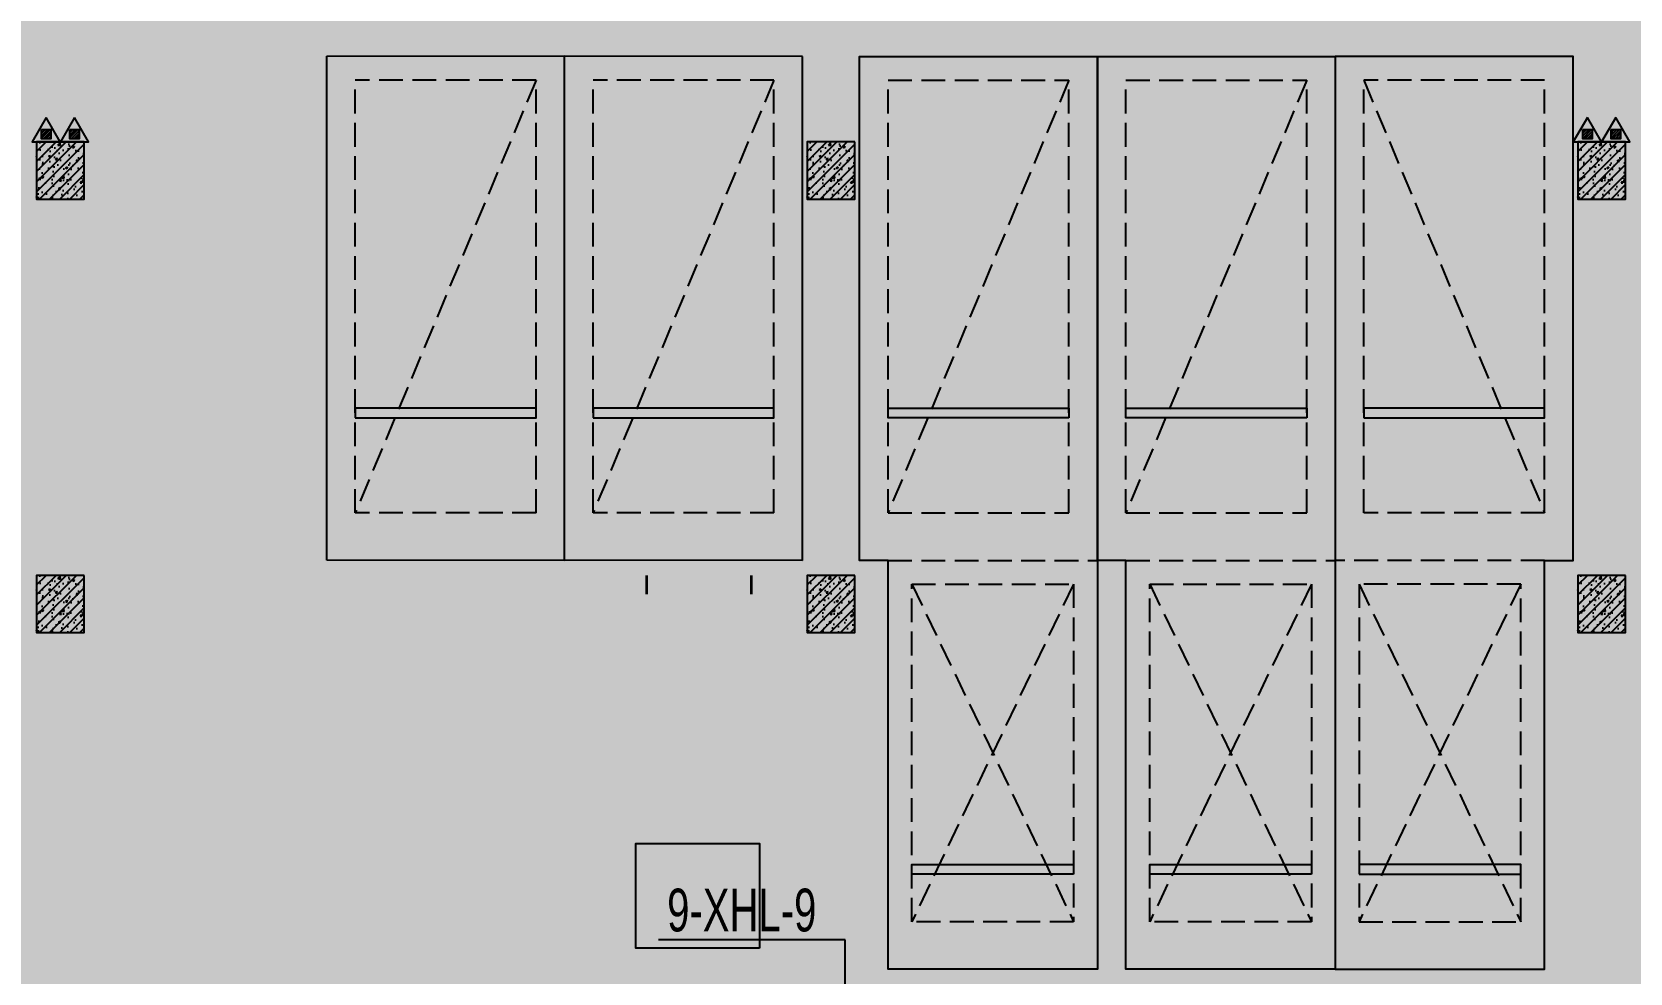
# Model space of a CAD drawing. Extents: x -1338203 to 1886333, y -530034 to 1031844.
# Drawn here: x 668108 to 684905, y -378387 to -368490 of the extents above; entities that cross this region are included whole.
import ezdxf

# ---------------------------------------------------------------- set-up
doc = ezdxf.new("R2010")
doc.units = 0
doc.header["$LTSCALE"] = 1000
doc.header["$MEASUREMENT"] = 0
doc.linetypes.add('A-001-平面B2$0$__DASH', pattern=[0.35, 0.25, -0.1])
doc.linetypes.add('DASH', pattern=[0.35, 0.25, -0.1])
for name, color, linetype in [('A-001-车位参照B1$0$A-001-车位参照B1$0$$0$A-001-车位参照B2$0$0A-P-PKNG-CAR(A)', 43, 'Continuous'), ('M001-预留预埋B2$0$0M-A-JGLD', 3, 'Continuous'), ('M001-预留预埋B2$0$0M-A-LD', 4, 'Continuous'), ('p-a-regular', 5, 'Continuous'), ('S001地下二墙柱$0$S001地下二墙柱$0$0S-CC-LINE', 52, 'Continuous'), ('S001地下二墙柱$0$S001地下二墙柱$0$0S-CW-HATCH', 251, 'Continuous'), ('S001地下二墙柱$0$S001地下二墙柱$0$0S-CW-HATCH-UP', 251, 'Continuous'), ('负二层消火栓$0$负二层消火栓$0$0P-DIM-FH', 3, 'Continuous'), ('负二层消火栓$0$负二层消火栓$1$0P-EQUIP-FH', 7, 'Continuous')]:
    doc.layers.add(name, color=color, linetype=linetype)
doc.layers.add('p-a-double', color=7, linetype='Continuous', true_color=0x00a0ff)
doc.layers.add('p-a-regular-narrow', color=7, linetype='Continuous', true_color=0x9600ff)
doc.layers.add('p-h-walkable', color=7, linetype='Continuous', lineweight=70, true_color=0xf0f0f0)
doc.styles.add('负二层消火栓$0$负二层消火栓$0$AAD-S', font='aad-s.shx', dxfattribs={"width": 0.7, "bigfont": 'aad-hztxt.shx'})

# ---------------------------------------------------------------- blocks, each defined once
blk = doc.blocks.new('M001-预留预埋B2')
at = {"layer": 'M001-预留预埋B2$0$0M-A-JGLD', "elevation": 0}
blk.add_lwpolyline([(-90609, -214513), (-91909, -214513), (-91909, -213413), (-90609, -213413)], close=True, dxfattribs=at)
at = {"layer": 'M001-预留预埋B2$0$0M-A-LD', "elevation": 0}
blk.add_lwpolyline([(-90696, -210593, 0, 0, 0), (-91796, -210593, 30, 30, 0), (-91796, -210794, 0, 0, 0), (-90696, -210794, 30, 30, 0)], format="xyseb", close=True, dxfattribs=at)
blk = doc.blocks.new('负二层消火栓$0$负二层消火栓$1$$TwtSys$00000546')
h = blk.add_hatch()
h.set_pattern_fill('ANSI31', color=256, scale=200, style=0)
h.set_pattern_definition([(45, (-38543.802, -6670.83), (-17.67767, 17.67767), [])])
h.paths.add_polyline_path([(-65, 174), (65, 174), (65, 44), (-65, 44)])
for points in [[(0, 344), (-198, 0), (198, 0)], [(-65, 174), (65, 174), (65, 44), (-65, 44)]]:
    blk.add_lwpolyline(points, close=True)
blk = doc.blocks.new('负二层消火栓')
at = {"layer": '负二层消火栓$0$负二层消火栓$0$0P-DIM-FH'}
for p, q in [((-89709, -214428), (-91671, -214428)), ((-89709, -215363), (-89709, -214428))]:
    blk.add_line(p, q, dxfattribs=at)
at = {"layer": '负二层消火栓$0$负二层消火栓$1$0P-EQUIP-FH', "xscale": 0.75, "yscale": 0.75, "zscale": 0.75}
for p in [(-98108, -206036), (-97810, -206036), (-81908, -206036), (-81610, -206036)]:
    blk.add_blockref('负二层消火栓$0$负二层消火栓$1$$TwtSys$00000546', p, dxfattribs=at)
at = {"layer": '负二层消火栓$0$负二层消火栓$0$0P-DIM-FH', "color": 7, "style": '负二层消火栓$0$负二层消火栓$0$AAD-S', "width": 0.7}
blk.add_text('9-XHL-9', height=450, dxfattribs=at).set_placement((-91581, -214338))
blk = doc.blocks.new('子母车位')
at = {"layer": 'A-001-车位参照B1$0$A-001-车位参照B1$0$$0$A-001-车位参照B2$0$0A-P-PKNG-CAR(A)', "color": 5, "linetype": 'DASH'}
for p, q in [((-2200, 4300), (0, 4300)), ((-1950, 4050), (-250, 500)), ((-250, 4050), (-1950, 500))]:
    blk.add_line(p, q, dxfattribs=at)
at = {"layer": 'A-001-车位参照B1$0$A-001-车位参照B1$0$$0$A-001-车位参照B2$0$0A-P-PKNG-CAR(A)', "color": 5}
blk.add_lwpolyline([(0, 4300), (0, 0), (-2200, 0), (-2200, 4300), (-2500, 4300), (-2500, 9600), (0, 9600), (0, 4300)], dxfattribs=at)
at = {"layer": 'A-001-车位参照B1$0$A-001-车位参照B1$0$$0$A-001-车位参照B2$0$0A-P-PKNG-CAR(A)', "color": 5, "linetype": 'DASH'}
blk.add_lwpolyline([(-2200, 4800), (-300, 4800), (-300, 9350), (-2200, 4800), (-2200, 9350), (-300, 9350)], dxfattribs=at)
at = {"layer": 'A-001-车位参照B1$0$A-001-车位参照B1$0$$0$A-001-车位参照B2$0$0A-P-PKNG-CAR(A)', "color": 5}
for points in [[(-300, 5800), (-2200, 5800), (-2200, 5900), (-300, 5900)], [(-250, 1000), (-1950, 1000), (-1950, 1100), (-250, 1100)]]:
    blk.add_lwpolyline(points, close=True, dxfattribs=at)
at = {"layer": 'A-001-车位参照B1$0$A-001-车位参照B1$0$$0$A-001-车位参照B2$0$0A-P-PKNG-CAR(A)', "color": 5, "linetype": 'DASH'}
blk.add_lwpolyline([(-250, 4050), (-250, 500), (-1950, 500), (-1950, 4050)], close=True, dxfattribs=at)
at = {"layer": 'p-a-double', "ltscale": 0.002, "const_width": 1000}
blk.add_lwpolyline([(-1100, 500), (-1100, 9350)], dxfattribs=at)

msp = doc.modelspace()

# ---------------------------------------------------------------- hatches: boundary and pattern name
at = {"layer": 'p-h-walkable', "ltscale": 0.002}
h = msp.add_hatch(color=256, dxfattribs=at)
h.dxf.hatch_style = 1
h.paths.add_polyline_path([(728556.4, -320761.3), (728556.4, -348211.5), (746356.3, -348211.5), (750916.3, -338175), (842896.3, -338175), (843211.3, -349155), (839116.3, -349155), (839116.3, -377051.5), (864906.4, -377051.5), (864906.4, -390806.6), (875856.3, -395571.5), (875856.3, -404751.5), (834560.3, -404751.5), (839142.7, -442064.3), (869465.2, -438340.4), (871163.2, -452166.5), (873704.1, -451854.5), (877328.6, -464960.4), (761876, -479139.1), (761132.9, -468418.3), (764950.6, -465209), (763252.8, -451384.3), (799242.4, -446964.4), (793807.3, -404751.5), (750756.3, -404751.5), (751556.3, -388855), (648066.6, -388604.4), (648066.6, -380374.4), (641016.6, -380374.4), (641512.3, -365348.2), (660006.6, -364574.4), (660306.6, -340846.8), (656406.6, -340846.8), (656406.6, -336396.8), (656656.4, -340532.4), (656406.4, -332417.4), (712156.4, -332417.4), (712080.9, -320761.3)])
at = {"layer": 'S001地下二墙柱$0$S001地下二墙柱$0$0S-CW-HATCH'}
h = msp.add_hatch(color=256, dxfattribs=at)
h.dxf.hatch_style = 1
h.paths.add_polyline_path([(668656.6, -369646.8), (668156.6, -369646.8), (668156.6, -370246.8), (668656.6, -370246.8)])
h = msp.add_hatch(color=256, dxfattribs=at)
h.dxf.hatch_style = 1
h.paths.add_polyline_path([(676756.6, -369646.8), (676256.6, -369646.8), (676256.6, -370246.8), (676756.6, -370246.8)])
h = msp.add_hatch(color=256, dxfattribs=at)
h.dxf.hatch_style = 1
h.paths.add_polyline_path([(684856.6, -369646.8), (684356.6, -369646.8), (684356.6, -370246.8), (684856.6, -370246.8)])
h = msp.add_hatch(color=256, dxfattribs=at)
h.dxf.hatch_style = 1
h.paths.add_polyline_path([(668656.6, -374204.4), (668156.6, -374204.4), (668156.6, -374804.4), (668656.6, -374804.4)])
h = msp.add_hatch(color=256, dxfattribs=at)
h.dxf.hatch_style = 1
h.paths.add_polyline_path([(676756.6, -374204.4), (676256.6, -374204.4), (676256.6, -374804.4), (676756.6, -374804.4)])
h = msp.add_hatch(color=256, dxfattribs=at)
h.dxf.hatch_style = 1
h.paths.add_polyline_path([(684856.6, -374204.4), (684356.6, -374204.4), (684356.6, -374804.4), (684856.6, -374804.4)])
at = {"layer": 'S001地下二墙柱$0$S001地下二墙柱$0$0S-CW-HATCH-UP'}
h = msp.add_hatch(dxfattribs=at)
h.set_pattern_fill('钢筋混凝土', color=256, scale=30)
h.set_pattern_definition([(45, (700967.34, -360695.09), (-53.03301, 53.03301), []), (50, (700967.34, -360695.09), (215.1781, -18.8256), [22.5, -247.5]), (355, (700967.34, -360695.1), (-41.6254, 225.6576), [18, -198]), (100.4514, (700985.27, -360696.66), (173.5528, 206.8319), [19.122, -210.3426]), (46.1842, (700967.34, -360635.1), (320.1723, -49.6557), [33.75, -371.25]), (96.6356, (700994.02, -360639.23), (280.3988, 292.2354), [28.683, -315.514]), (351.1842, (700967.34, -360635.1), (280.3986, 292.2356), [27, -297]), (21, (700997.34, -360650.09), (179.0721, -120.7857), [22.5, -247.5]), (326, (700997.34, -360650.1), (72.9946, 217.545), [18, -198]), (71.4514, (701012.26, -360660.16), (252.0668, 96.7591), [19.122, -210.3426]), (37.5, (700967.34, -360695.09), (3.64796, 99.86816), [0, -195.6, 0, -201, 0, -198.75]), (7.5, (700967.34, -360695.09), (78.92086, 118.3235), [0, -114.6, 0, -191.1, 0, -75.75]), (327.5, (700900.44, -360695.09), (160.14673, -6.76646), [0, -75, 0, -234, 0, -310.5]), (317.5, (700870.44, -360695.09), (174.95585, 30.0315), [0, -97.5, 0, -155.4, 0, -220.5])])
h.paths.add_polyline_path([(668656.6, -369646.8), (668156.6, -369646.8), (668156.6, -370246.8), (668656.6, -370246.8)])
h = msp.add_hatch(dxfattribs=at)
h.set_pattern_fill('钢筋混凝土', color=256, scale=30)
h.set_pattern_definition([(45, (709067.34, -360695.09), (-53.03301, 53.03301), []), (50, (709067.34, -360695.09), (215.1781, -18.8256), [22.5, -247.5]), (355, (709067.34, -360695.1), (-41.6254, 225.6576), [18, -198]), (100.4514, (709085.27, -360696.66), (173.5528, 206.8319), [19.122, -210.3426]), (46.1842, (709067.34, -360635.1), (320.1723, -49.6557), [33.75, -371.25]), (96.6356, (709094.02, -360639.23), (280.3988, 292.2354), [28.683, -315.514]), (351.1842, (709067.34, -360635.1), (280.3986, 292.2356), [27, -297]), (21, (709097.34, -360650.09), (179.0721, -120.7857), [22.5, -247.5]), (326, (709097.34, -360650.1), (72.9946, 217.545), [18, -198]), (71.4514, (709112.26, -360660.16), (252.0668, 96.7591), [19.122, -210.3426]), (37.5, (709067.34, -360695.09), (3.64796, 99.86816), [0, -195.6, 0, -201, 0, -198.75]), (7.5, (709067.34, -360695.09), (78.92086, 118.3235), [0, -114.6, 0, -191.1, 0, -75.75]), (327.5, (709000.44, -360695.09), (160.14673, -6.76646), [0, -75, 0, -234, 0, -310.5]), (317.5, (708970.44, -360695.09), (174.95585, 30.0315), [0, -97.5, 0, -155.4, 0, -220.5])])
h.paths.add_polyline_path([(676756.6, -369646.8), (676256.6, -369646.8), (676256.6, -370246.8), (676756.6, -370246.8)])
h = msp.add_hatch(dxfattribs=at)
h.set_pattern_fill('钢筋混凝土', color=256, scale=30)
h.set_pattern_definition([(45, (717167.34, -360695.09), (-53.03301, 53.03301), []), (50, (717167.34, -360695.09), (215.1781, -18.8256), [22.5, -247.5]), (355, (717167.34, -360695.1), (-41.6254, 225.6576), [18, -198]), (100.4514, (717185.27, -360696.66), (173.5528, 206.8319), [19.122, -210.3426]), (46.1842, (717167.34, -360635.1), (320.1723, -49.6557), [33.75, -371.25]), (96.6356, (717194.02, -360639.23), (280.3988, 292.2354), [28.683, -315.514]), (351.1842, (717167.34, -360635.1), (280.3986, 292.2356), [27, -297]), (21, (717197.34, -360650.09), (179.0721, -120.7857), [22.5, -247.5]), (326, (717197.34, -360650.1), (72.9946, 217.545), [18, -198]), (71.4514, (717212.26, -360660.16), (252.0668, 96.7591), [19.122, -210.3426]), (37.5, (717167.34, -360695.09), (3.64796, 99.86816), [0, -195.6, 0, -201, 0, -198.75]), (7.5, (717167.34, -360695.09), (78.92086, 118.3235), [0, -114.6, 0, -191.1, 0, -75.75]), (327.5, (717100.44, -360695.09), (160.14673, -6.76646), [0, -75, 0, -234, 0, -310.5]), (317.5, (717070.44, -360695.09), (174.95585, 30.0315), [0, -97.5, 0, -155.4, 0, -220.5])])
h.paths.add_polyline_path([(684856.6, -369646.8), (684356.6, -369646.8), (684356.6, -370246.8), (684856.6, -370246.8)])
h = msp.add_hatch(dxfattribs=at)
h.set_pattern_fill('钢筋混凝土', color=256, scale=30)
h.set_pattern_definition([(45, (700967.34, -365252.69), (-53.03301, 53.03301), []), (50, (700967.34, -365252.69), (215.1781, -18.8256), [22.5, -247.5]), (355, (700967.34, -365252.69), (-41.6254, 225.6576), [18, -198]), (100.4514, (700985.27, -365254.26), (173.5528, 206.8319), [19.122, -210.3426]), (46.1842, (700967.34, -365192.7), (320.1723, -49.6557), [33.75, -371.25]), (96.6356, (700994.02, -365196.82), (280.3988, 292.2354), [28.683, -315.514]), (351.1842, (700967.34, -365192.7), (280.3986, 292.2356), [27, -297]), (21, (700997.34, -365207.69), (179.0721, -120.7857), [22.5, -247.5]), (326, (700997.34, -365207.69), (72.9946, 217.545), [18, -198]), (71.4514, (701012.26, -365217.75), (252.0668, 96.7591), [19.122, -210.3426]), (37.5, (700967.34, -365252.69), (3.64796, 99.86816), [0, -195.6, 0, -201, 0, -198.75]), (7.5, (700967.34, -365252.69), (78.92086, 118.3235), [0, -114.6, 0, -191.1, 0, -75.75]), (327.5, (700900.44, -365252.69), (160.14673, -6.76646), [0, -75, 0, -234, 0, -310.5]), (317.5, (700870.44, -365252.69), (174.95585, 30.0315), [0, -97.5, 0, -155.4, 0, -220.5])])
h.paths.add_polyline_path([(668656.6, -374204.4), (668156.6, -374204.4), (668156.6, -374804.4), (668656.6, -374804.4)])
h = msp.add_hatch(dxfattribs=at)
h.set_pattern_fill('钢筋混凝土', color=256, scale=30)
h.set_pattern_definition([(45, (709067.34, -365252.69), (-53.03301, 53.03301), []), (50, (709067.34, -365252.69), (215.1781, -18.8256), [22.5, -247.5]), (355, (709067.34, -365252.69), (-41.6254, 225.6576), [18, -198]), (100.4514, (709085.27, -365254.26), (173.5528, 206.8319), [19.122, -210.3426]), (46.1842, (709067.34, -365192.7), (320.1723, -49.6557), [33.75, -371.25]), (96.6356, (709094.02, -365196.82), (280.3988, 292.2354), [28.683, -315.514]), (351.1842, (709067.34, -365192.7), (280.3986, 292.2356), [27, -297]), (21, (709097.34, -365207.69), (179.0721, -120.7857), [22.5, -247.5]), (326, (709097.34, -365207.69), (72.9946, 217.545), [18, -198]), (71.4514, (709112.26, -365217.75), (252.0668, 96.7591), [19.122, -210.3426]), (37.5, (709067.34, -365252.69), (3.64796, 99.86816), [0, -195.6, 0, -201, 0, -198.75]), (7.5, (709067.34, -365252.69), (78.92086, 118.3235), [0, -114.6, 0, -191.1, 0, -75.75]), (327.5, (709000.44, -365252.69), (160.14673, -6.76646), [0, -75, 0, -234, 0, -310.5]), (317.5, (708970.44, -365252.69), (174.95585, 30.0315), [0, -97.5, 0, -155.4, 0, -220.5])])
h.paths.add_polyline_path([(676756.6, -374204.4), (676256.6, -374204.4), (676256.6, -374804.4), (676756.6, -374804.4)])
h = msp.add_hatch(dxfattribs=at)
h.set_pattern_fill('钢筋混凝土', color=256, scale=30)
h.set_pattern_definition([(45, (717167.34, -365252.69), (-53.03301, 53.03301), []), (50, (717167.34, -365252.69), (215.1781, -18.8256), [22.5, -247.5]), (355, (717167.34, -365252.69), (-41.6254, 225.6576), [18, -198]), (100.4514, (717185.27, -365254.26), (173.5528, 206.8319), [19.122, -210.3426]), (46.1842, (717167.34, -365192.7), (320.1723, -49.6557), [33.75, -371.25]), (96.6356, (717194.02, -365196.82), (280.3988, 292.2354), [28.683, -315.514]), (351.1842, (717167.34, -365192.7), (280.3986, 292.2356), [27, -297]), (21, (717197.34, -365207.69), (179.0721, -120.7857), [22.5, -247.5]), (326, (717197.34, -365207.69), (72.9946, 217.545), [18, -198]), (71.4514, (717212.26, -365217.75), (252.0668, 96.7591), [19.122, -210.3426]), (37.5, (717167.34, -365252.69), (3.64796, 99.86816), [0, -195.6, 0, -201, 0, -198.75]), (7.5, (717167.34, -365252.69), (78.92086, 118.3235), [0, -114.6, 0, -191.1, 0, -75.75]), (327.5, (717100.44, -365252.69), (160.14673, -6.76646), [0, -75, 0, -234, 0, -310.5]), (317.5, (717070.44, -365252.69), (174.95585, 30.0315), [0, -97.5, 0, -155.4, 0, -220.5])])
h.paths.add_polyline_path([(684856.6, -374204.4), (684356.6, -374204.4), (684356.6, -374804.4), (684856.6, -374804.4)])

# ---------------------------------------------------------------- linework, layer by layer
for p, q in [((671206.3, -374046.3), (671206.9, -368746.3)), ((673706.8, -368746.5), (671206.9, -368746.3)), ((673706.3, -374046.3), (673706.8, -368746.3)), ((673706.3, -374046.5), (673706.8, -368746.5)), ((676206.8, -368746.5), (673706.8, -368746.3)), ((676206.3, -374046.5), (676206.8, -368746.5)), ((676806.6, -374046.5), (676806.6, -368746.5)), ((676806.6, -368746.5), (679306.6, -368746.5)), ((673706.3, -374046.5), (671206.3, -374046.3)), ((676206.3, -374046.5), (673706.3, -374046.3))]:
    msp.add_line(p, q)
at = {"linetype": 'A-001-平面B2$0$__DASH'}
for p, q in [((671506.4, -373546.3), (671506.8, -368996.3)), ((673406.8, -368996.5), (671506.8, -368996.3)), ((673406.4, -373546.5), (673406.8, -368996.5)), ((674006.4, -373546.3), (674006.8, -368996.3)), ((675906.8, -368996.5), (674006.8, -368996.3)), ((675906.4, -373546.5), (675906.8, -368996.5)), ((673406.4, -373546.5), (671506.4, -373546.3)), ((675906.4, -373546.5), (674006.4, -373546.3))]:
    msp.add_line(p, q, dxfattribs=at)
for points in [[(673406.8, -368996.5), (671506.4, -373546.3)], [(675906.8, -368996.5), (674006.4, -373546.3)]]:
    msp.add_lwpolyline(points, dxfattribs=at)
for points in [[(671506.5, -372546.3), (673406.5, -372546.5), (673406.5, -372446.5), (671506.5, -372446.3)], [(674006.5, -372546.3), (675906.5, -372546.5), (675906.5, -372446.5), (674006.5, -372446.3)]]:
    msp.add_lwpolyline(points, close=True)
at = {"layer": 'A-001-车位参照B1$0$A-001-车位参照B1$0$$0$A-001-车位参照B2$0$0A-P-PKNG-CAR(A)', "color": 5, "linetype": 'DASH'}
for p, q in [((679606.6, -374046.5), (681806.6, -374046.5)), ((679856.6, -374296.5), (681556.6, -377846.5)), ((681556.6, -374296.5), (679856.6, -377846.5))]:
    msp.add_line(p, q, dxfattribs=at)
at = {"layer": 'A-001-车位参照B1$0$A-001-车位参照B1$0$$0$A-001-车位参照B2$0$0A-P-PKNG-CAR(A)', "color": 5}
msp.add_lwpolyline([(681806.6, -374046.5), (681806.6, -378346.5), (679606.6, -378346.5), (679606.6, -374046.5), (679306.6, -374046.5), (679306.6, -368746.5), (681806.6, -368746.5), (681806.6, -374046.5)], dxfattribs=at)
at = {"layer": 'A-001-车位参照B1$0$A-001-车位参照B1$0$$0$A-001-车位参照B2$0$0A-P-PKNG-CAR(A)', "color": 5, "linetype": 'DASH'}
msp.add_lwpolyline([(679606.6, -373546.5), (681506.6, -373546.5), (681506.6, -368996.5), (679606.6, -373546.5), (679606.6, -368996.5), (681506.6, -368996.5)], dxfattribs=at)
at = {"layer": 'A-001-车位参照B1$0$A-001-车位参照B1$0$$0$A-001-车位参照B2$0$0A-P-PKNG-CAR(A)', "color": 5}
for points in [[(681506.6, -372546.5), (679606.6, -372546.5), (679606.6, -372446.5), (681506.6, -372446.5)], [(681556.6, -377346.5), (679856.6, -377346.5), (679856.6, -377246.5), (681556.6, -377246.5)]]:
    msp.add_lwpolyline(points, close=True, dxfattribs=at)
at = {"layer": 'A-001-车位参照B1$0$A-001-车位参照B1$0$$0$A-001-车位参照B2$0$0A-P-PKNG-CAR(A)', "color": 5, "linetype": 'DASH'}
msp.add_lwpolyline([(681556.6, -374296.5), (681556.6, -377846.5), (679856.6, -377846.5), (679856.6, -374296.5)], close=True, dxfattribs=at)
at = {"layer": 'p-a-regular', "ltscale": 0.002, "const_width": 1000}
for points in [[(672456.8, -368996.4), (672456.4, -373546.4)], [(674956.8, -368996.4), (674956.4, -373546.4)]]:
    msp.add_lwpolyline(points, dxfattribs=at)
at = {"layer": 'p-a-regular-narrow', "ltscale": 0.002, "const_width": 1000}
msp.add_lwpolyline([(680706.6, -377846.5), (680706.6, -368996.5)], dxfattribs=at)
at = {"layer": 'S001地下二墙柱$0$S001地下二墙柱$0$0S-CC-LINE', "color": 1}
for points in [[(668656.6, -369646.8), (668156.6, -369646.8), (668156.6, -370246.8), (668656.6, -370246.8)], [(676756.6, -369646.8), (676256.6, -369646.8), (676256.6, -370246.8), (676756.6, -370246.8)], [(684856.6, -369646.8), (684356.6, -369646.8), (684356.6, -370246.8), (684856.6, -370246.8)], [(668656.6, -374204.4), (668156.6, -374204.4), (668156.6, -374804.4), (668656.6, -374804.4)], [(676756.6, -374204.4), (676256.6, -374204.4), (676256.6, -374804.4), (676756.6, -374804.4)], [(684856.6, -374204.4), (684356.6, -374204.4), (684356.6, -374804.4), (684856.6, -374804.4)]]:
    msp.add_lwpolyline(points, close=True, dxfattribs=at)

# ---------------------------------------------------------------- block references
at = {"color": 0, "ltscale": 0.002}
msp.add_blockref('M001-预留预埋B2', (766365.4, -163610.9), dxfattribs=at)
at = {"ltscale": 0.002}
for name in ['M001-预留预埋B2', '负二层消火栓']:
    msp.add_blockref(name, (766365.4, -163610.9), dxfattribs=at)
msp.add_blockref('子母车位', (679306.6, -378346.5))
at = {"xscale": -1}
msp.add_blockref('子母车位', (681806.6, -378346.5), dxfattribs=at)

doc.saveas('drawing.dxf')
